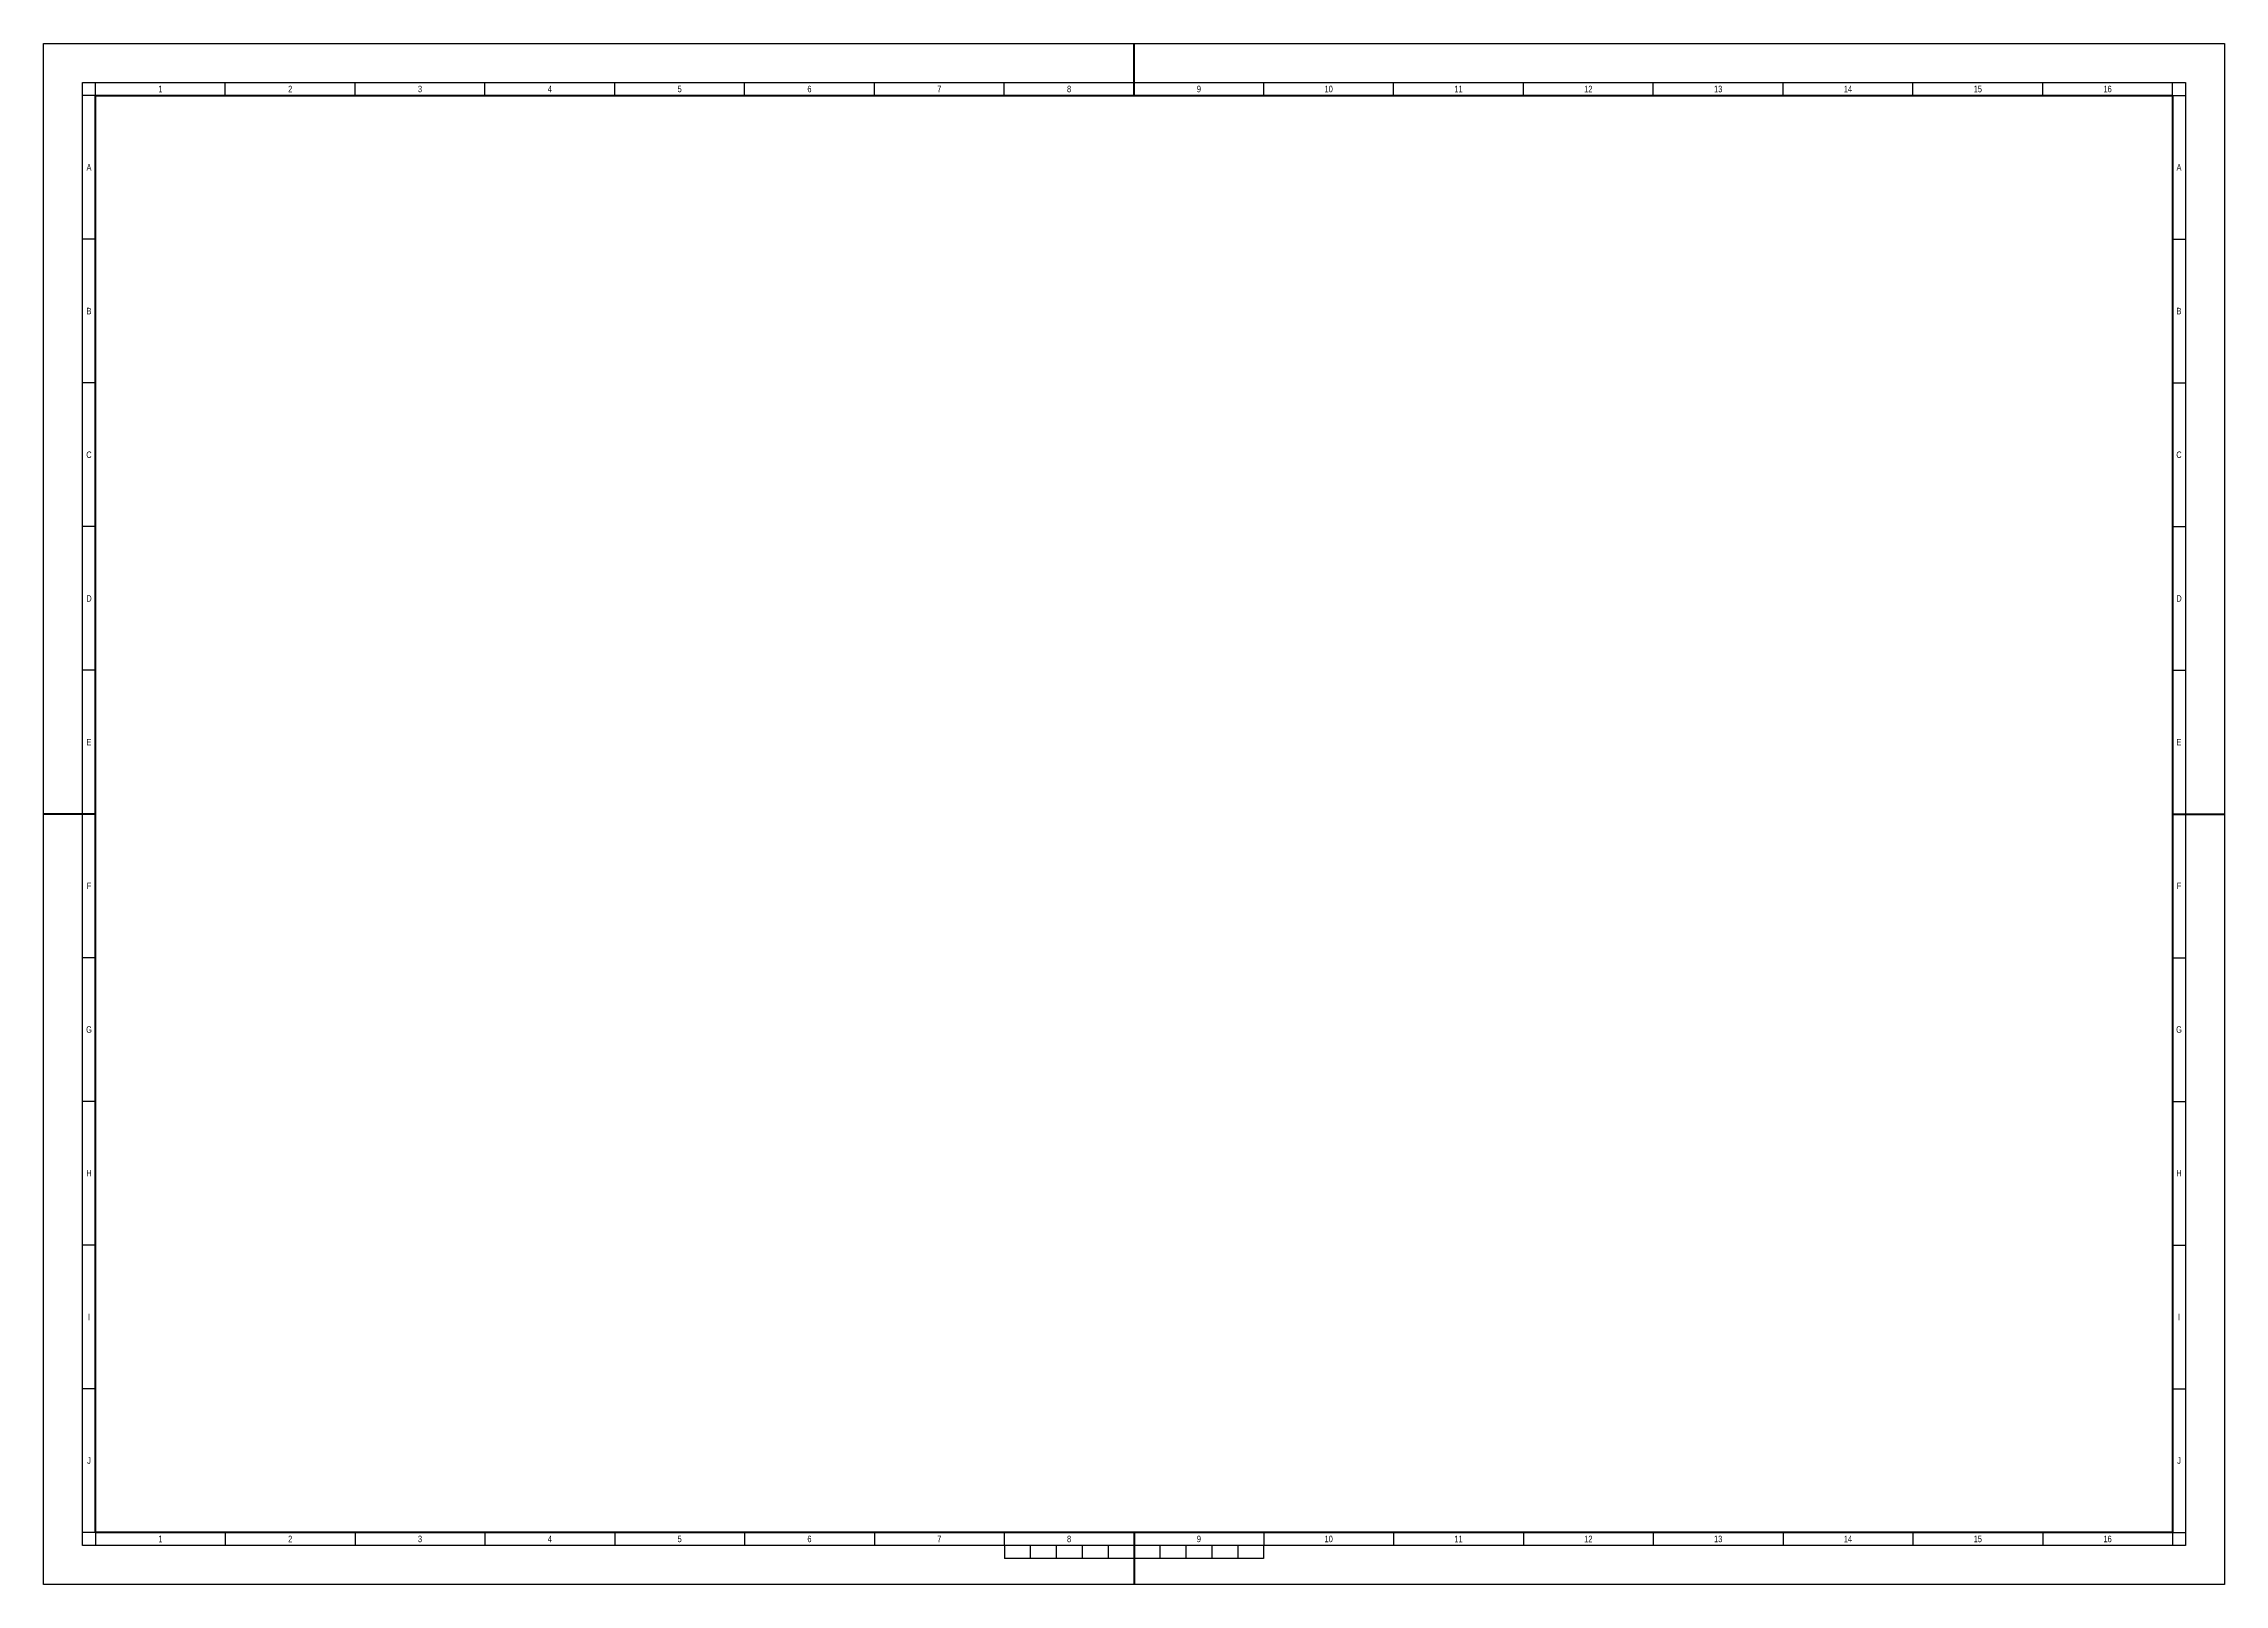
# Model space of a CAD drawing. Header units: millimetres. Extents: x -841 to 0, y 0 to 594.
import ezdxf

# ---------------------------------------------------------------- set-up
doc = ezdxf.new("R2010")
doc.units = ezdxf.units.MM
doc.layers.add('Cartiglio', color=7, linetype='CONTINUOUS', lineweight=50)
doc.styles.get("Standard").update_dxf_attribs({"font": 'txt', "width": 0.75})

msp = doc.modelspace()

# ---------------------------------------------------------------- linework, layer by layer
at = {"layer": 'Cartiglio', "color": 1, "lineweight": 25}
for p, q in [((-841, 594), (0, 594)), ((-841, 0), (-841, 594)), ((0, 594), (0, 0)), ((-826, 579), (-15, 579)), ((-826, 15), (-826, 579)), ((-821, 574), (-826, 574)), ((-821, 574), (-821, 579)), ((-770.938, 574), (-770.938, 579)), ((-720.875, 574), (-720.875, 579)), ((-670.812, 574), (-670.812, 579)), ((-620.75, 574), (-620.75, 579)), ((-570.688, 574), (-570.688, 579)), ((-520.625, 574), (-520.625, 579)), ((-470.562, 574), (-470.562, 579)), ((-370.438, 574), (-370.438, 579)), ((-320.375, 574), (-320.375, 579)), ((-270.312, 574), (-270.312, 579)), ((-220.25, 574), (-220.25, 579)), ((-170.188, 574), (-170.188, 579)), ((-120.125, 574), (-120.125, 579)), ((-70.062, 574), (-70.062, 579)), ((-20, 574), (-20, 579)), ((-20, 574), (-15, 574)), ((-15, 579), (-15, 15)), ((-821, 518.6), (-826, 518.6)), ((-20, 518.6), (-15, 518.6)), ((-821, 463.2), (-826, 463.2)), ((-20, 463.2), (-15, 463.2)), ((-821, 407.8), (-826, 407.8)), ((-20, 407.8), (-15, 407.8)), ((-821, 352.4), (-826, 352.4)), ((-20, 352.4), (-15, 352.4)), ((-821, 241.6), (-826, 241.6)), ((-20, 241.6), (-15, 241.6)), ((-821, 186.2), (-826, 186.2)), ((-20, 186.2), (-15, 186.2)), ((-821, 130.8), (-826, 130.8)), ((-20, 130.8), (-15, 130.8)), ((-821, 75.4), (-826, 75.4)), ((-20, 75.4), (-15, 75.4)), ((-821, 20), (-826, 20)), ((-821, 20), (-821, 15)), ((-770.938, 20), (-770.938, 15)), ((-720.875, 20), (-720.875, 15)), ((-670.812, 20), (-670.812, 15)), ((-620.75, 20), (-620.75, 15)), ((-570.688, 20), (-570.688, 15)), ((-520.625, 20), (-520.625, 15)), ((-470.562, 20), (-470.562, 15)), ((-370.438, 20), (-370.438, 15)), ((-320.375, 20), (-320.375, 15)), ((-270.312, 20), (-270.312, 15)), ((-220.25, 20), (-220.25, 15)), ((-170.188, 20), (-170.188, 15)), ((-120.125, 20), (-120.125, 15)), ((-70.062, 20), (-70.062, 15)), ((-20, 20), (-20, 15)), ((-20, 20), (-15, 20)), ((-15, 15), (-826, 15)), ((-470.5, 15), (-470.5, 10)), ((-370.5, 10), (-470.5, 10)), ((-460.5, 15), (-460.5, 10)), ((-450.5, 15), (-450.5, 10)), ((-440.5, 15), (-440.5, 10)), ((-430.5, 15), (-430.5, 10)), ((-410.5, 15), (-410.5, 10)), ((-400.5, 15), (-400.5, 10)), ((-390.5, 15), (-390.5, 10)), ((-380.5, 15), (-380.5, 10)), ((-370.5, 15), (-370.5, 10)), ((0, 0), (-841, 0))]:
    msp.add_line(p, q, dxfattribs=at)
at = {"layer": 'Cartiglio'}
for p, q in [((-420.5, 574), (-420.5, 594)), ((-821, 20), (-821, 574)), ((-821, 574), (-20, 574)), ((-20, 574), (-20, 20)), ((-821, 297), (-841, 297)), ((-20, 297), (0, 297)), ((-20, 20), (-821, 20)), ((-420.5, 20), (-420.5, 0))]:
    msp.add_line(p, q, dxfattribs=at)

# ---------------------------------------------------------------- texts
at = {"layer": 'Cartiglio', "char_height": 2.5, "width": 100, "attachment_point": 5}
for s, insert in [('1', (-795.969, 576.5)), ('2', (-745.907, 576.5)), ('3', (-695.845, 576.5)), ('4', (-645.783, 576.5)), ('5', (-595.721, 576.5)), ('6', (-545.659, 576.5)), ('7', (-495.597, 576.5)), ('8', (-445.535, 576.5)), ('9', (-395.473, 576.5)), ('10', (-345.411, 576.5)), ('11', (-295.349, 576.5)), ('12', (-245.287, 576.5)), ('13', (-195.225, 576.5)), ('14', (-145.163, 576.5)), ('15', (-95.101, 576.5)), ('16', (-45.039, 576.5)), ('A', (-823.5, 546.3)), ('A', (-17.5, 546.3)), ('B', (-823.5, 490.9)), ('B', (-17.5, 490.9)), ('C', (-823.5, 435.5)), ('C', (-17.5, 435.5)), ('D', (-823.5, 380.1)), ('D', (-17.5, 380.1)), ('E', (-823.5, 324.7)), ('E', (-17.5, 324.7)), ('F', (-823.5, 269.3)), ('F', (-17.5, 269.3)), ('G', (-823.5, 213.9)), ('G', (-17.5, 213.9)), ('H', (-823.5, 158.5)), ('H', (-17.5, 158.5)), ('I', (-823.5, 103.1)), ('I', (-17.5, 103.1)), ('J', (-823.5, 47.7)), ('J', (-17.5, 47.7)), ('1', (-795.969, 17.5)), ('2', (-745.907, 17.5)), ('3', (-695.845, 17.5)), ('4', (-645.783, 17.5)), ('5', (-595.721, 17.5)), ('6', (-545.659, 17.5)), ('7', (-495.597, 17.5)), ('8', (-445.535, 17.5)), ('9', (-395.473, 17.5)), ('10', (-345.411, 17.5)), ('11', (-295.349, 17.5)), ('12', (-245.287, 17.5)), ('13', (-195.225, 17.5)), ('14', (-145.163, 17.5)), ('15', (-95.101, 17.5)), ('16', (-45.039, 17.5))]:
    msp.add_mtext(s, dxfattribs=dict(at, insert=insert))

doc.saveas('drawing.dxf')
